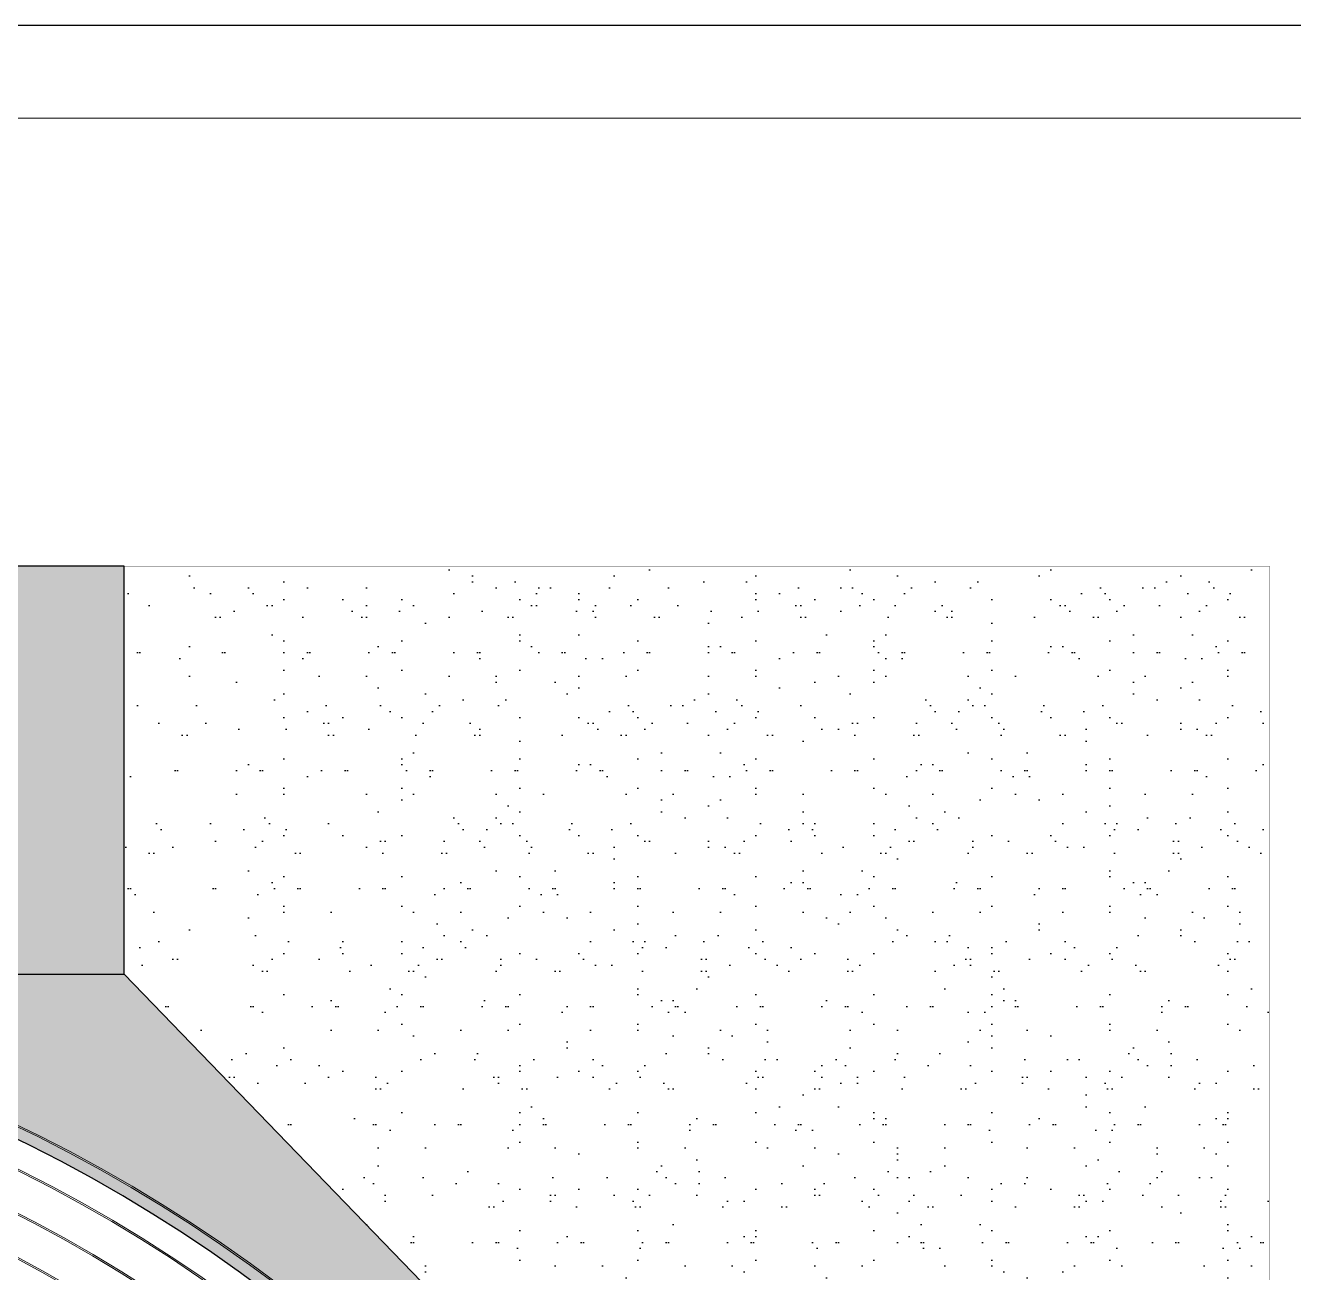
# Model space of a CAD drawing. Header units: centimetres. Extents: x -292707 to 138715, y -53922 to 66277.
# Drawn here: x 80600 to 84694, y 6574 to 10603 of the extents above; entities that cross this region are included whole.
import ezdxf

# ---------------------------------------------------------------- set-up
doc = ezdxf.new("R2010")
doc.units = ezdxf.units.CM
doc.linetypes.add('HIDDEN', pattern=[9.525, 6.35, -3.175])
for name, color, linetype in [('A-ALINE-3', 111, 'Continuous'), ('A-ALINE-7', 119, 'Continuous'), ('A-ANNOTATION', 144, 'Continuous'), ('A-TEXT', 254, 'Continuous')]:
    doc.layers.add(name, color=color, linetype=linetype)
for name, color, linetype, lineweight, true_color in [('A-FILL-1', 250, 'Continuous', 0, 0x333333), ('A-FILL-4', 9, 'Continuous', 0, 0x808080), ('A-FILL-6', 7, 'Continuous', 0, 0xb3b3b3), ('A-HATCH-95', 7, 'Continuous', 0, 0xf2f2f2), ('A-HATCH-95 @ 0.1', 7, 'Continuous', 0, 0xf2f2f2), ('A-HATCH-95 @ 10', 7, 'Continuous', 0, 0xf2f2f2), ('A-HATCH-95 @ 5', 7, 'Continuous', 0, 0xf2f2f2), ('A-HATCH-95 @ 7', 7, 'Continuous', 0, 0xf2f2f2)]:
    doc.layers.add(name, color=color, linetype=linetype, lineweight=lineweight, true_color=true_color)
pattern_1 = [(0, (50190.9, 39989.44), (1524, 381), [-190.5, 0, -571.5, 0]), (0, (50190.9, 40008.5), (1524, 381), [-76.2, 0, -266.7, 0, -137.16, 0, -571.5, 0]), (0, (50190.9, 40027.54), (1524, 381), [-38.1, 0, -190.5, 0, -190.5, 0, -419.1, 0, -137.16, 0]), (0, (50190.9, 40046.6), (1524, 381), [-137.16, 0, -609.6, 0]), (0, (50190.9, 40065.64), (1524, 381), [-457.2, 0, -457.2, 0]), (0, (50190.9, 40084.7), (1524, 381), [-647.7, 0]), (0, (50190.9, 40103.74), (1524, 381), [-190.5, 0, -838.2, 0]), (0, (50190.9, 40122.8), (1524, 381), [-266.7, 0, -152.4, 0]), (0, (50190.9, 40141.84), (1524, 381), [-381, 0]), (0, (50190.9, 40179.94), (1524, 381), [-53.34, 0, -571.5, 0, -342.9, 0]), (0, (50190.9, 40199), (1524, 381), [-76.2, 0, -7.62, 0, -190.5, 0]), (0, (50190.9, 40218.04), (1524, 381), [-38.1, 0, -495.3, 0, -571.5, 0]), (0, (50190.9, 40237.1), (1524, 381), [-381, 0]), (0, (50190.9, 40256.14), (1524, 381), [-190.5, 0, -800.1, 0]), (0, (50190.9, 40294.24), (1524, 381), [-914.4, 0]), (0, (50190.9, 40313.3), (1524, 381), [-190.5, 0, -15.24, 0, -266.7, 0]), (0, (50190.9, 40332.34), (1524, 381), [-53.34, 0, -381, 0, -152.4, 0, -266.7, 0, -304.8, 0]), (0, (50190.9, 40351.4), (1524, 381), [-114.3, 0, -152.4, 0, -381, 0, -15.24, 0, -190.5, 0]), (0, (50190.9, 40370.44), (1524, 381), [-381, 0])]

# ---------------------------------------------------------------- blocks, each defined once
blk = doc.blocks.new('jhgkjhkjhkjh')
at = {"layer": 'A-FILL-1', "ltscale": 0.25}
blk.add_lwpolyline([(-1286.611, 931.53), (-933.611, 931.53), (-933.611, 1218.53), (-1286.611, 1218.53)], close=True, dxfattribs=at)
at = {"layer": 'Defpoints'}
blk.add_lwpolyline([(-1296.611, 926.53), (-876.611, 926.53), (-876.611, 1223.53), (-1296.611, 1223.53)], close=True, dxfattribs=at)
blk = doc.blocks.new('A$Ca9dfb959')
at = {"layer": 'A-FILL-4', "ltscale": 0.14}
for points in [[(13149.5, 558.8, 0.949076), (13144.4, 10325.8), (4575.1, 10325.8, 0.937365), (4580.2, 558.8)], [(13149.4, 563.8, 0.949051), (13144.3, 10320.8), (4575.2, 10320.8, 0.937334), (4580.3, 563.8)], [(13146.1, 685.8, 0.948418), (13141.1, 10198.8), (4579.2, 10198.8, 0.936562), (4584.3, 685.8)], [(13146, 690.8, 0.948392), (13141, 10193.8), (4579.4, 10193.8, 0.936529), (4584.4, 690.8)], [(13142.7, 812.8, 0.947735), (13137.8, 10071.8), (4583.5, 10071.8, 0.935726), (4588.4, 812.8)], [(13142.6, 817.8, 0.947707), (13137.6, 10066.8), (4583.6, 10066.8, 0.935693), (4588.6, 817.8)], [(13139.2, 939.8, 0.947023), (13134.4, 9944.8), (4587.8, 9944.8, 0.934856), (4592.6, 939.8)], [(13139.1, 944.8, 0.946994), (13134.2, 9939.8), (4587.9, 9939.8, 0.934821), (4592.8, 944.8)], [(13135.7, 1066.8, 0.94628), (13130.9, 9817.8), (4592.1, 9817.8, 0.93395), (4596.9, 1066.8)], [(13135.6, 1071.8, 0.94625), (13130.8, 9812.8), (4592.3, 9812.8, 0.933913), (4597.1, 1071.8)], [(13132.2, 1193.8, 0.945506), (13127.4, 9690.8), (4596.5, 9690.8, 0.933004), (4601.2, 1193.8)], [(13132, 1198.8, 0.945474), (13127.3, 9685.8), (4596.7, 9685.8, 0.932966), (4601.4, 1198.8)], [(13128.5, 1320.8, 0.944696), (13123.9, 9563.8), (4601, 9563.8, 0.932015), (4605.6, 1320.8)], [(13128.4, 1325.8, 0.944663), (13123.7, 9558.8), (4601.1, 9558.8, 0.931975), (4605.8, 1325.8)], [(13124.9, 1447.8, 0.943849), (13120.3, 9436.8), (4605.5, 9436.8, 0.930981), (4610.1, 1447.8)], [(13124.7, 1452.8, 0.943815), (13120.1, 9431.8), (4605.7, 9431.8, 0.93094), (4610.3, 1452.8)]]:
    blk.add_lwpolyline(points, format="xyb", close=True, dxfattribs=at)
blk = doc.blocks.new('*U1258')
at = {"layer": 'A-HATCH-95 @ 0.1', "ltscale": 0.25}
h = blk.add_hatch(color=256, dxfattribs=at)
h.dxf.hatch_style = 1
h.paths.add_polyline_path([(67918.7, 7538.1), (80918.7, 7538.1), (80918.7, 8855.6), (67918.7, 8855.6)])
at = {"layer": 'A-HATCH-95 @ 10', "ltscale": 0.25}
h = blk.add_hatch(color=256, dxfattribs=at)
h.dxf.hatch_style = 1
h.paths.add_polyline_path([(67918.7, 7538.1), (80918.7, 7538.1), (80918.7, 8855.6), (67918.7, 8855.6)])
at = {"layer": 'A-HATCH-95 @ 5', "ltscale": 0.25}
h = blk.add_hatch(color=256, dxfattribs=at)
h.dxf.hatch_style = 1
h.paths.add_polyline_path([(67918.7, 7538.1), (80918.7, 7538.1), (80918.7, 8855.6), (67918.7, 8855.6)])
at = {"layer": 'A-HATCH-95 @ 7', "ltscale": 0.25}
h = blk.add_hatch(color=256, dxfattribs=at)
h.dxf.hatch_style = 1
h.paths.add_polyline_path([(67918.7, 7538.1), (80918.7, 7538.1), (80918.7, 8855.6), (67918.7, 8855.6)])

msp = doc.modelspace()

# ---------------------------------------------------------------- hatches: boundary and pattern name
at = {"layer": 'A-TEXT', "ltscale": 0.25}
h = msp.add_hatch(dxfattribs=at)
h.set_pattern_fill('SCREED', color=256, scale=30)
h.set_pattern_definition(pattern_1)
edge = h.paths.add_edge_path()
edge.add_line((64116.5, 8855.6), (64116.5, 2874.9))
edge.add_line((64116.5, 2874.9), (65573.3, 2874.9))
edge.add_arc((70444.4, 2620.7), 4877.7, 93.7394, 177.0129, ccw=False)
edge.add_line((70126.3, 7488.1), (78694.7, 7488.1))
edge.add_arc((78442.3, 2620.4), 4874.2, -86.9719, 87.0317, ccw=False)
edge.add_line((78699.8, -2246.9), (70131.4, -2246.9))
edge.add_arc((70444.4, 2620.7), 4877.7, 205.299, 266.3204, ccw=False)
edge.add_line((66034.5, 536.3), (64116.5, 536.3))
edge.add_line((64116.5, 536.3), (64116.5, -3644.4))
edge.add_line((64116.5, -3644.4), (68918.7, -3644.4))
edge.add_line((68918.7, -3644.4), (68918.7, -2296.9))
edge.add_line((68918.7, -2296.9), (79918.7, -2296.9))
edge.add_line((79918.7, -2296.9), (82718.7, -2296.9))
edge.add_line((82718.7, -2296.9), (83816.5, -394.4))
edge.add_line((83816.5, -394.4), (83366.5, -394.4))
edge.add_line((83366.5, -394.4), (83366.5, 5003.8))
edge.add_line((83366.5, 5003.8), (80918.7, 7538.1))
edge.add_line((80918.7, 7538.1), (67918.7, 7538.1))
edge.add_line((67918.7, 7538.1), (67918.7, 8855.6))
edge.add_line((67918.7, 8855.6), (64116.5, 8855.6))
h.paths.add_polyline_path([(64341.3, 2874.9), (65422.8, 2874.9)], flags=17)
h = msp.add_hatch(dxfattribs=at)
h.set_pattern_fill('SCREED', color=256, scale=30)
h.set_pattern_definition(pattern_1)
h.paths.add_polyline_path([(80918.7, 8855.6), (80918.7, 7538.1), (83366.5, 5003.8), (83366.5, 5605.6), (84616.5, 5605.6), (84616.5, 8855.6)])

# ---------------------------------------------------------------- linework, layer by layer
at = {"layer": 'A-ALINE-3', "ltscale": 0.25}
msp.add_lwpolyline([(67918.7, 7538.1), (80918.7, 7538.1), (80918.7, 8855.6), (67918.7, 8855.6)], close=True, dxfattribs=at)
at = {"layer": 'A-ALINE-7', "ltscale": 0.14}
msp.add_lwpolyline([(78699.8, -2246.9, 0.948995), (78694.7, 7488.1), (70126.3, 7488.1, 0.937266), (70131.4, -2246.9)], format="xyb", close=True, dxfattribs=at)
at = {"layer": 'A-ALINE-7', "linetype": 'HIDDEN', "ltscale": 5}
msp.add_lwpolyline([(78686.2, -1746.9, 0.946232), (78681.4, 6988.1), (70143.1, 6988.1, 0.933891), (70147.9, -1746.9)], format="xyb", close=True, dxfattribs=at)
at = {"layer": 'A-ANNOTATION', "linetype": 'HIDDEN', "ltscale": 2, "const_width": 1}
msp.add_lwpolyline([(79918.7, -3644.4), (64116.5, -3644.4), (64116.5, 8855.6), (84616.5, 8855.6), (84616.5, -3644.4), (79468.7, -3644.4)], dxfattribs=at)
at = {"layer": 'A-FILL-6', "ltscale": 0.25}
msp.add_lwpolyline([(83366.5, 5003.8), (80918.7, 7538.1)], dxfattribs=at)

# ---------------------------------------------------------------- block references
at = {"ltscale": 0.25}
msp.add_blockref('A$Ca9dfb959', (65572.9, -2804.3), dxfattribs=at)
at = {"layer": 'A-HATCH-95'}
msp.add_blockref('*U1258', (0, 0), dxfattribs=at)
at = {"layer": 'A-TEXT', "xscale": 60, "yscale": 60, "zscale": 60}
msp.add_blockref('jhgkjhkjhkjh', (140911.9, -62809), dxfattribs=at)

doc.saveas('drawing.dxf')
